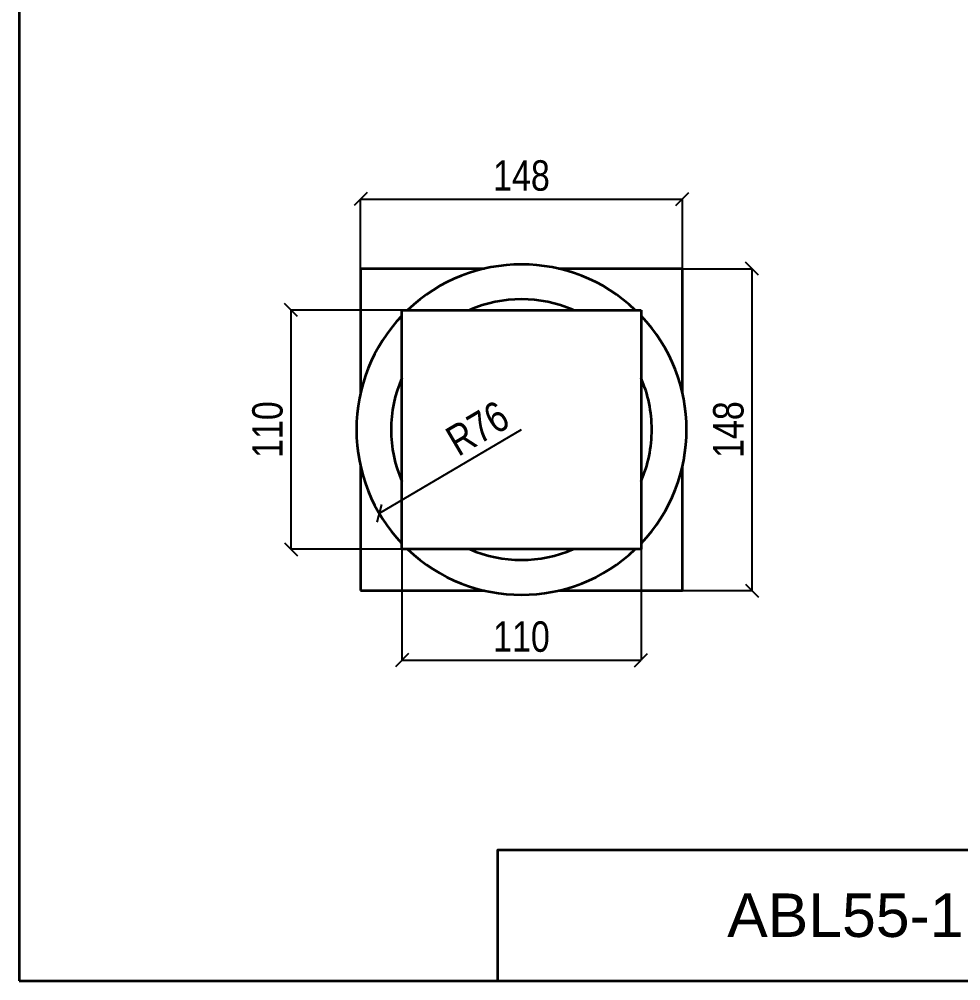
# Model space of a CAD drawing. Header units: millimetres. Extents: x 30413 to 31153, y 5578 to 6726.
# Drawn here: x 30412.9 to 30845.9, y 5577.8 to 6019.9 of the extents above; entities that cross this region are included whole.
import ezdxf

# ---------------------------------------------------------------- set-up
doc = ezdxf.new("R2010")
doc.units = ezdxf.units.MM
doc.layers.get('0').update_dxf_attribs({"lineweight": 35})
doc.layers.add('Размеры', color=5, linetype='Continuous', lineweight=9)
doc.styles.get("Standard").update_dxf_attribs({"font": 'ARIAL.TTF', "height": 5})
doc.styles.add('Размер', font='ARIAL.TTF', dxfattribs={"width": 0.8})
doc.dimstyles.new('+Arial 1_4  35', dxfattribs={"dimscale": 4, "dimtxt": 3.5, "dimasz": 1.5, "dimexe": 0, "dimexo": 0, "dimgap": 0.9, "dimtad": 1, "dimtoh": 1, "dimdec": 0, "dimzin": 0, "dimdsep": 46, "dimtxsty": 'Размер', "dimblk": 'OBLIQUE', "dimcen": 0, "dimadec": 0, "dimazin": 0, "dimtfac": 1, "dimtdec": 0, "dimtofl": 0, "dimtmove": 0, "dimatfit": 3, "dimldrblk": 'DOT', "dimfxl": 0, "dimtolj": 1, "dimtzin": 0, "dimarcsym": 0})

# ---------------------------------------------------------------- blocks, each defined once
blk = doc.blocks.new('_Oblique')
at = {"color": 0, "linetype": 'ByBlock', "lineweight": -2}
blk.add_line((-0.5, -0.5), (0.5, 0.5), dxfattribs=at)
blk = doc.blocks.new('*D7')
at = {"layer": 'Defpoints', "color": 0}
for p in [(30717.88, 5937.19), (30569.88, 5905.19), (30717.88, 5905.19)]:
    blk.add_point(p, dxfattribs=at)
at = {"layer": 'Размеры', "color": 0, "lineweight": -2}
for p, q in [((30569.88, 5905.19), (30569.88, 5937.19)), ((30569.88, 5937.19), (30717.88, 5937.19)), ((30717.88, 5905.19), (30717.88, 5937.19))]:
    blk.add_line(p, q, dxfattribs=at)
at = {"layer": 'Размеры', "color": 0, "lineweight": -2, "xscale": 6, "yscale": 6, "zscale": 6, "rotation": 180}
blk.add_blockref('_Oblique', (30569.88, 5937.19), dxfattribs=at)
at = {"layer": 'Размеры', "color": 0, "lineweight": -2, "xscale": 6, "yscale": 6, "zscale": 6}
blk.add_blockref('_Oblique', (30717.88, 5937.19), dxfattribs=at)
at = {"layer": 'Размеры', "color": 0, "insert": (30643.88, 5947.94), "char_height": 14, "attachment_point": 5, "style": 'Размер'}
blk.add_mtext('\\A1;148', dxfattribs=at)
blk = doc.blocks.new('_Dot')
at = {"color": 0, "linetype": 'ByBlock', "lineweight": -2}
blk.add_line((-0.5, 0), (-1, 0), dxfattribs=at)
at = {"color": 0, "linetype": 'ByBlock', "const_width": 0.5}
blk.add_lwpolyline([(-0.25, 0, 1), (0.25, 0, 1)], format="xyb", close=True, dxfattribs=at)
blk = doc.blocks.new('*D8')
at = {"layer": 'Defpoints', "color": 0}
for p in [(30717.88, 5905.19), (30717.88, 5757.19), (30749.88, 5757.19)]:
    blk.add_point(p, dxfattribs=at)
at = {"layer": 'Размеры', "color": 0, "lineweight": -2}
for p, q in [((30717.88, 5905.19), (30749.88, 5905.19)), ((30749.88, 5905.19), (30749.88, 5757.19)), ((30717.88, 5757.19), (30749.88, 5757.19))]:
    blk.add_line(p, q, dxfattribs=at)
at = {"layer": 'Размеры', "color": 0, "lineweight": -2, "xscale": 6, "yscale": 6, "zscale": 6}
for p, rotation in [((30749.88, 5905.19), 90), ((30749.88, 5757.19), 270)]:
    blk.add_blockref('_Oblique', p, dxfattribs=dict(at, rotation=rotation))
at = {"layer": 'Размеры', "color": 0, "insert": (30739.13, 5831.19), "char_height": 14, "attachment_point": 5, "rotation": 90, "style": 'Размер'}
blk.add_mtext('\\A1;148', dxfattribs=at)
blk = doc.blocks.new('*D9')
at = {"layer": 'Defpoints', "color": 0}
for p in [(30643.88, 5831.19), (30578.42, 5792.68)]:
    blk.add_point(p, dxfattribs=at)
at = {"layer": 'Размеры', "color": 0, "lineweight": -2}
blk.add_line((30643.75, 5831.11), (30578.42, 5792.68), dxfattribs=at)
at = {"layer": 'Размеры', "color": 0, "lineweight": -2, "xscale": 6, "yscale": 6, "zscale": 6, "rotation": 210.4643946667262}
blk.add_blockref('_Oblique', (30578.42, 5792.68), dxfattribs=at)
at = {"layer": 'Размеры', "color": 0, "insert": (30623.67, 5831.77), "char_height": 14, "attachment_point": 5, "rotation": 30.4644, "style": 'Размер'}
blk.add_mtext('\\A1;R76', dxfattribs=at)
blk = doc.blocks.new('*D10')
at = {"layer": 'Defpoints', "color": 0}
for p in [(30588.88, 5776.19), (30698.88, 5776.19), (30698.88, 5725.19)]:
    blk.add_point(p, dxfattribs=at)
at = {"layer": 'Размеры', "color": 0, "lineweight": -2}
for p, q in [((30588.88, 5776.19), (30588.88, 5725.19)), ((30698.88, 5776.19), (30698.88, 5725.19)), ((30588.88, 5725.19), (30698.88, 5725.19))]:
    blk.add_line(p, q, dxfattribs=at)
at = {"layer": 'Размеры', "color": 0, "lineweight": -2, "xscale": 6, "yscale": 6, "zscale": 6, "rotation": 180}
blk.add_blockref('_Oblique', (30588.88, 5725.19), dxfattribs=at)
at = {"layer": 'Размеры', "color": 0, "lineweight": -2, "xscale": 6, "yscale": 6, "zscale": 6}
blk.add_blockref('_Oblique', (30698.88, 5725.19), dxfattribs=at)
at = {"layer": 'Размеры', "color": 0, "insert": (30643.88, 5735.94), "char_height": 14, "attachment_point": 5, "style": 'Размер'}
blk.add_mtext('\\A1;110', dxfattribs=at)
blk = doc.blocks.new('*D11')
at = {"layer": 'Defpoints', "color": 0}
for p in [(30588.88, 5886.19), (30537.88, 5776.19), (30588.88, 5776.19)]:
    blk.add_point(p, dxfattribs=at)
at = {"layer": 'Размеры', "color": 0, "lineweight": -2}
for p, q in [((30588.88, 5886.19), (30537.88, 5886.19)), ((30537.88, 5886.19), (30537.88, 5776.19)), ((30588.88, 5776.19), (30537.88, 5776.19))]:
    blk.add_line(p, q, dxfattribs=at)
at = {"layer": 'Размеры', "color": 0, "lineweight": -2, "xscale": 6, "yscale": 6, "zscale": 6}
for p, rotation in [((30537.88, 5886.19), 90), ((30537.88, 5776.19), 270)]:
    blk.add_blockref('_Oblique', p, dxfattribs=dict(at, rotation=rotation))
at = {"layer": 'Размеры', "color": 0, "insert": (30527.13, 5831.19), "char_height": 14, "attachment_point": 5, "rotation": 90, "style": 'Размер'}
blk.add_mtext('\\A1;110', dxfattribs=at)
blk = doc.blocks.new('ABL55-1 сверху')
for p, q in [((-74, 74), (-74, 17.06)), ((-17.06, 74), (-74, 74)), ((74, 74), (17.06, 74)), ((74, 17.06), (74, 74)), ((-55, 55), (55, 55)), ((-55, -55), (-55, 55)), ((55, 55), (55, -55)), ((-74, -17.06), (-74, -74)), ((74, -74), (74, -17.06)), ((55, -55), (-55, -55)), ((-74, -74), (-17.06, -74)), ((17.06, -74), (74, -74))]:
    blk.add_line(p, q)
for radius, start, end in [(75.94, 46.4054, 133.5946), (59.94, 66.5858, 113.4142), (75.94, 136.4054, 180), (75.94, 316.4054, 43.5946), (59.94, 156.5858, 203.4142), (59.94, 0, 23.4142), (75.94, 180, 223.5946), (59.94, 336.5858, 0), (75.94, 226.4054, 313.5946), (59.94, 246.5858, 293.4142)]:
    blk.add_arc((0, 0), radius, start, end)

msp = doc.modelspace()

# ---------------------------------------------------------------- linework, layer by layer
for p, q in [((30412.88, 6725.79), (30412.88, 5577.79)), ((30412.88, 5577.79), (31152.88, 5577.79))]:
    msp.add_line(p, q)
msp.add_lwpolyline([(30632.88, 5577.79), (31152.88, 5577.79), (31152.88, 5637.79), (30632.88, 5637.79)], close=True)

# ---------------------------------------------------------------- block references
msp.add_blockref('ABL55-1 сверху', (30643.88, 5831.19))

# ---------------------------------------------------------------- texts
at = {"insert": (30792.88, 5607.79), "char_height": 20, "width": 320, "attachment_point": 5}
msp.add_mtext('ABL55-1', dxfattribs=at)

# ---------------------------------------------------------------- dimensions: what is measured, and where the dimension line sits
at = {"layer": 'Размеры'}
for base, p1, p2, picture, middle in [((30717.88, 5937.19), (30569.88, 5905.19), (30717.88, 5905.19), '*D7', (30643.88, 5937.19)), ((30698.88, 5725.19), (30588.88, 5776.19), (30698.88, 5776.19), '*D10', (30643.88, 5725.19))]:
    dim = msp.add_linear_dim(base=base, p1=p1, p2=p2, dimstyle='+Arial 1_4  35', dxfattribs=at)
    dim.commit()
    dim.dimension.update_dxf_attribs({"geometry": picture, "text_midpoint": middle, "dimtype": 160})
for base, p1, p2, picture, middle in [((30749.88, 5757.19), (30717.88, 5905.19), (30717.88, 5757.19), '*D8', (30749.88, 5831.19)), ((30537.88, 5776.19), (30588.88, 5886.19), (30588.88, 5776.19), '*D11', (30537.88, 5831.19))]:
    dim = msp.add_linear_dim(base=base, p1=p1, p2=p2, angle=90, dimstyle='+Arial 1_4  35', dxfattribs=at)
    dim.commit()
    dim.dimension.update_dxf_attribs({"geometry": picture, "text_midpoint": middle, "dimtype": 160})
dim = msp.add_radius_dim(center=(30643.88, 5831.19), mpoint=(30578.42, 5792.68), dimstyle='+Arial 1_4  35', dxfattribs=at)
dim.commit()
dim.dimension.update_dxf_attribs({"geometry": '*D9', "text_midpoint": (30629.12, 5822.5), "dimtype": 164})

doc.saveas('drawing.dxf')
